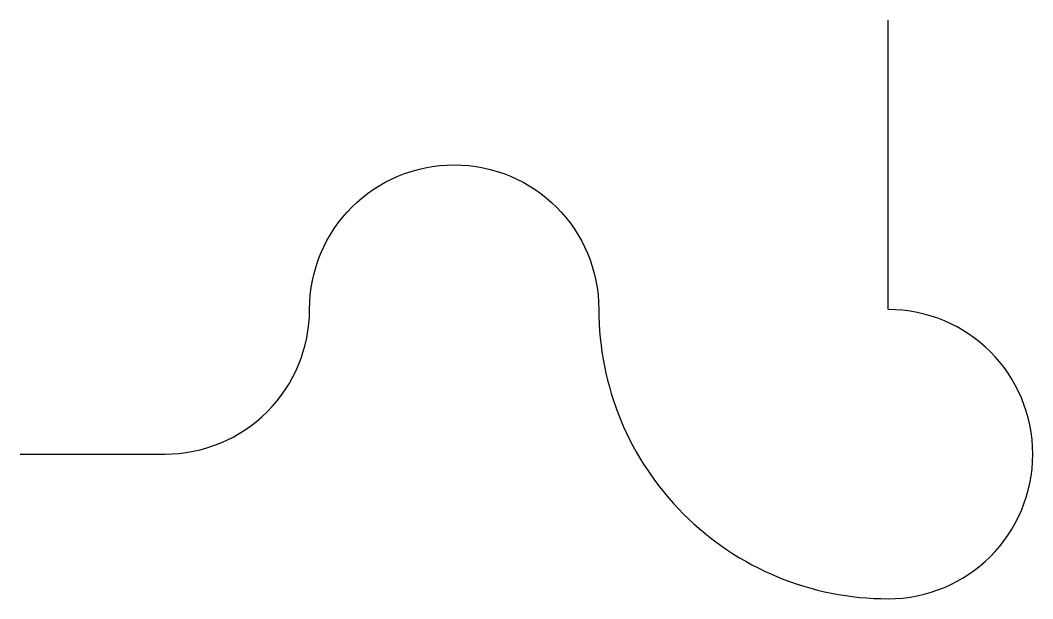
# Model space of a CAD drawing. Header units: millimetres. Extents: x 10 to 80, y 10 to 50.
import ezdxf

# ---------------------------------------------------------------- set-up
doc = ezdxf.new("R2010")
doc.units = ezdxf.units.MM
doc.layers.get('0').update_dxf_attribs({"lineweight": 25, "true_color": 0xffffff})

msp = doc.modelspace()

# ---------------------------------------------------------------- linework, layer by layer
msp.add_lwpolyline([(10, 20), (20, 20, 0.414214), (30, 30, -1), (50, 30, 0.414214), (70, 10, 1), (70, 30), (70, 50)], format="xyb")

doc.saveas('drawing.dxf')
